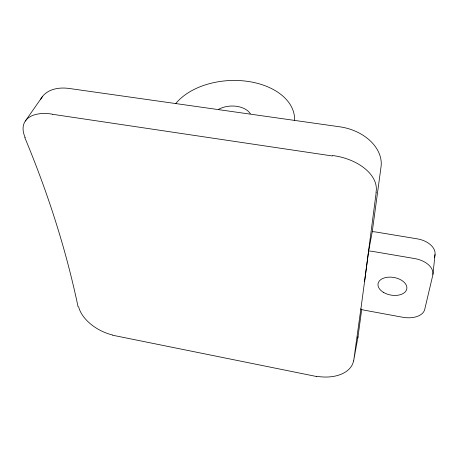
<?xml version="1.0" encoding="UTF-8"?>
<svg xmlns="http://www.w3.org/2000/svg" width="458" height="458" viewBox="0 0 458 458"><rect width="100%" height="100%" fill="white"/><g stroke="black" fill="none" stroke-linecap="round" stroke-linejoin="round"><path stroke-width="0.69" d="M432.93 274.399L435.037 254.579M376.201 192.349L364.579 281.452M368.667 251.013L360.841 309.31A19.568 11.713 11.6 0 0 364.585 310.232L402.708 317.262A19.923 11.822 9.6 0 0 424.709 309.459L432.77 275.292A21.011 13.133 8.8 0 0 414.65 258.558L372.835 251.442A20.61 13.007 11 0 0 368.667 251.013L372.245 231.685L381.045 166.769A43.945 31.997 13.1 0 0 339.905 126.832L69.421 88.503A42.313 27.4 31.2 0 0 40.453 99.792M360.887 308.738L353.65 360.95L358.001 336.75L361.717 309.345M434.402 257.539L434.882 255.472A20.53 13.208 8.3 0 0 417.209 238.841L376.327 232.08A20.146 13.087 10.7 0 0 372.245 231.685M25.339 121.049L42.439 96.564M52.269 114.254L332.422 155.978M112.491 335.199L316.661 376.533M24.778 137.526C47.598 192.154 65.883 248.688 78.037 306.66M332.445 155.502A45.56 28.322 10.2 0 1 376.012 192.32M25.213 137.589A43.825 23.49 27.1 0 1 52.218 114.128M112.456 334.953A33.514 19.963 27.8 0 1 78.639 306.774M353.519 360.921A35.392 22.511 12.6 0 1 316.684 376.276M358.001 336.75A34.442 19.436 13.8 0 1 357.738 338.067M218.729 109.25A20.438 13.168 -2.9 0 1 250.337 113.727M175.763 103.56A63.273 40.814 -2.9 0 1 247.601 81.364A63.273 40.814 -2.9 0 1 294.603 120.397M383.73 292.525A14.61 8.931 10.1 0 0 406.796 288.952A14.61 8.931 10.1 0 0 386.775 277.353A14.61 8.931 10.1 0 0 383.73 292.525"/></g></svg>
